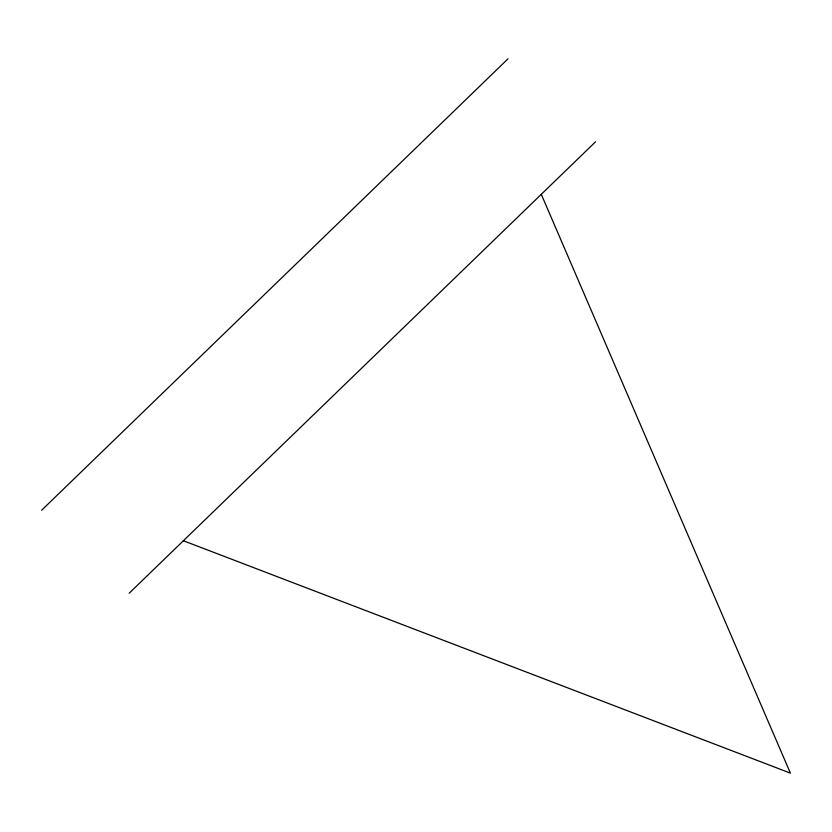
<?xml version="1.0" encoding="UTF-8"?>
<svg xmlns="http://www.w3.org/2000/svg" width="832" height="832" viewBox="0 0 832 832"><rect width="100%" height="100%" fill="white"/><g stroke="black" fill="none" stroke-linecap="round" stroke-linejoin="round"><path stroke-width="1.25" d="M41.6 510.276L507.957 58.874M129.158 593.237L595.514 141.835M183.383 540.748L790.4 773.126L541.289 194.324"/></g></svg>
